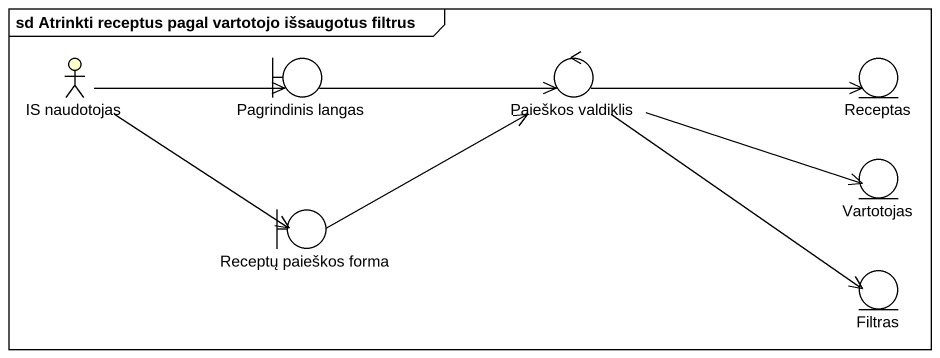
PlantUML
@startuml
mainframe sd Atrinkti receptus pagal vartotojo išsaugotus filtrus
actor "IS naudotojas" as IS_naudotojas #FFFFCC
boundary "Pagrindinis langas" as Pagrindinis_langas
control "Paieškos valdiklis" as Paieškos_valdiklis
entity Receptas
entity Vartotojas
boundary "Receptų paieškos forma" as Receptų_paieškos_forma
entity Filtras
IS_naudotojas -right-> Pagrindinis_langas
IS_naudotojas --> Receptų_paieškos_forma
Pagrindinis_langas -right-> Paieškos_valdiklis
Paieškos_valdiklis -right-> Receptas
Paieškos_valdiklis -right-> Vartotojas
Paieškos_valdiklis --> Filtras
Receptų_paieškos_forma -right-> Paieškos_valdiklis
@enduml
